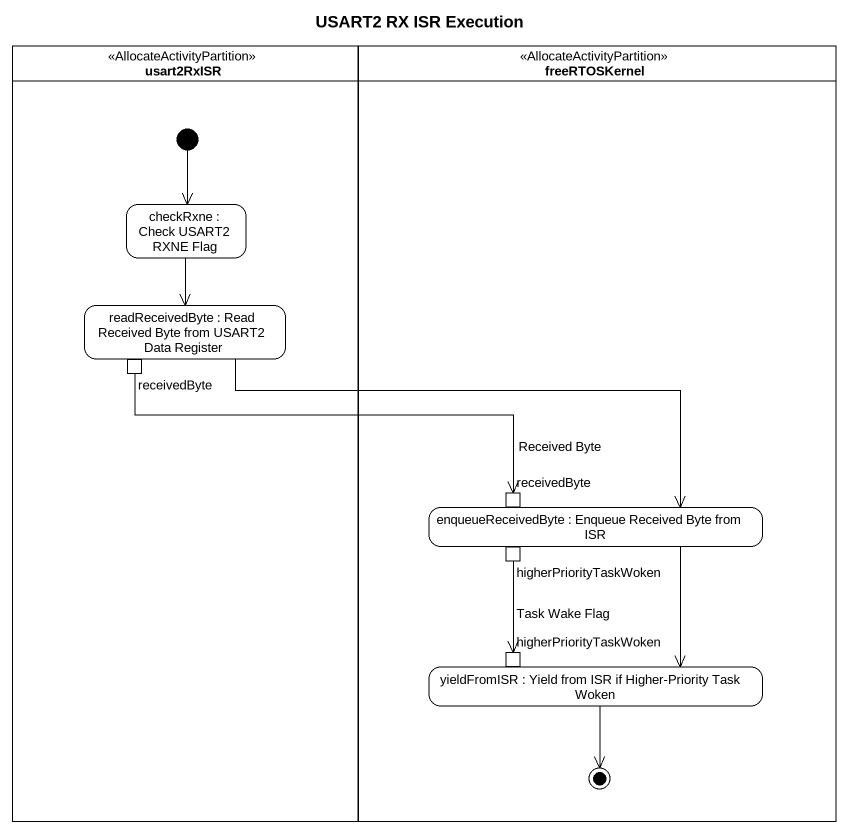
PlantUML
@startuml
title USART2 RX ISR Execution
hide empty description
state usart2RxISR <<AllocateActivityPartition>> {
  state "checkRxne : Check USART2 RXNE Flag" as checkRxne
  state "readReceivedByte : Read Received Byte from USART2 Data Register" as readReceivedByte {
    state receivedByte <<outputPin>>
  }
  [*] --> checkRxne
}
state freeRTOSKernel <<AllocateActivityPartition>> {
  state "enqueueReceivedByte : Enqueue Received Byte from ISR" as enqueueReceivedByte {
    state "receivedByte" as receivedByte_2 <<inputPin>>
    state higherPriorityTaskWoken <<outputPin>>
  }
  state "yieldFromISR : Yield from ISR if Higher-Priority Task Woken" as yieldFromISR {
    state "higherPriorityTaskWoken" as higherPriorityTaskWoken_2 <<inputPin>>
  }
  yieldFromISR --> [*]
}
checkRxne --> readReceivedByte
readReceivedByte -right-> enqueueReceivedByte
receivedByte -right-> receivedByte_2 : Received Byte
enqueueReceivedByte --> yieldFromISR
higherPriorityTaskWoken --> higherPriorityTaskWoken_2 : Task Wake Flag
@enduml
